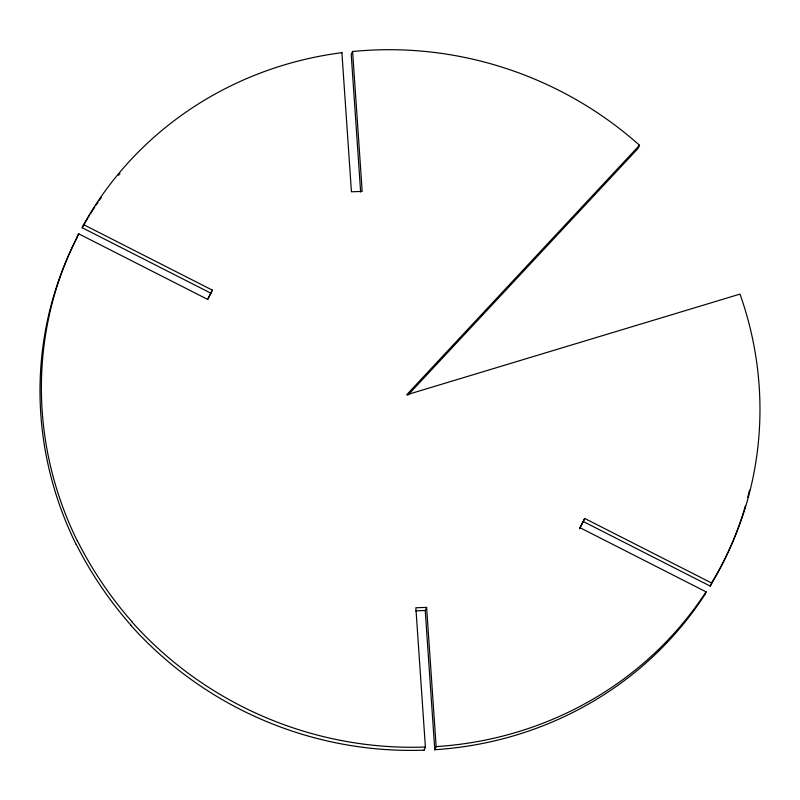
<?xml version="1.0" encoding="UTF-8"?>
<svg xmlns="http://www.w3.org/2000/svg" width="800" height="800" viewBox="0 0 800 800"><rect width="100%" height="100%" fill="white"/><g stroke="black" fill="none" stroke-linecap="round" stroke-linejoin="round"><path stroke-width="1.2" d="M77.21 236.86L78.59 233.76L207.58 299.37L212.33 290.13L83.5 224.59L82.12 227.7L210.96 293.24L207.79 299.4M210.96 293.24L212.33 290.13M426.61 607.4L436.16 746.74L434.78 749.85L425.24 610.51L426.61 607.4L415.86 607.76L425.41 747.27L424.04 750.38M352.61 51.52A362.36 346.89 23.9 0 1 639.5 145.24L638.1 148.37L407.83 395.2M583.32 521.54L584.69 518.44L711.71 583.05L710.34 586.16L583.32 521.54L579.62 528.73M704.78 594.99L706.16 591.88L579.94 527.67L584.69 518.44M639.48 145.27L406.66 394.82L740 294.1A362.34 346.87 23.9 0 1 711.53 582.94M415.68 610.82L425.24 610.51M132.2 621.97C110.64 597.46 92.22 570.26 77.57 541.09M130.82 625.08C109.27 600.57 90.85 573.37 76.19 544.2M360.64 192.05L351.21 54.42L352.58 51.32L362.18 191.43L351.43 191.78L341.89 52.53M706.05 591.81A361.05 345.64 23.9 0 1 436.14 746.6M425.4 747.03A362.02 346.57 23.9 0 1 132.07 622.08M77.42 541.16A362 346.55 23.9 0 1 78.81 233.87M83.63 224.66A361.03 345.62 23.9 0 1 341.91 52.66M745.43 505.75A362.34 346.87 23.9 0 1 710.15 586.05M749.52 490.23A362.34 346.87 23.9 0 1 747.73 497.42M704.67 594.92A361.05 345.64 23.9 0 1 434.77 749.71M424.02 750.14A362.02 346.57 23.9 0 1 130.7 625.18M76.04 544.26A362 346.55 23.9 0 1 77.44 236.98M82.25 227.77A361.03 345.62 23.9 0 1 87.44 218.79M88.03 217.8A361.03 345.62 23.9 0 1 89.23 215.82M90.45 213.86A361.03 345.62 23.9 0 1 92.29 210.93M92.92 209.95A361.03 345.62 23.9 0 1 94.81 207.04M96.09 205.11A361.03 345.62 23.9 0 1 98.03 202.23M99.34 200.32A361.03 345.62 23.9 0 1 101.34 197.46M118.46 175.32A361.03 345.62 23.9 0 1 119.98 173.53"/></g></svg>
